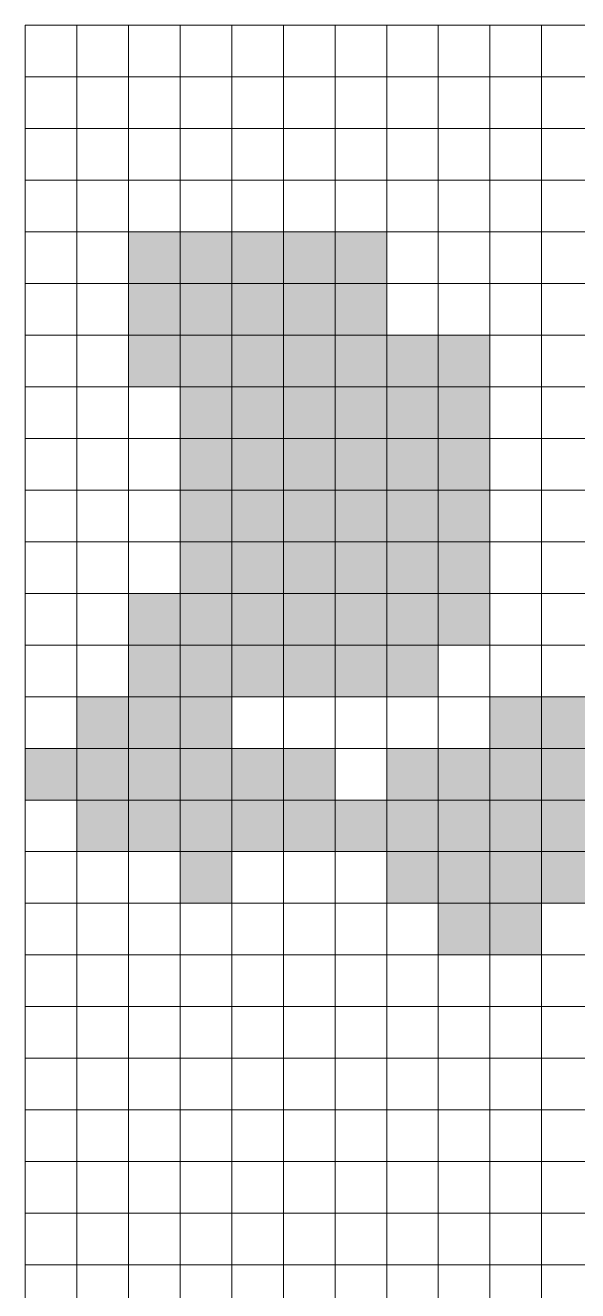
# Model space of a CAD drawing. Header units: millimetres. Extents: x 7481 to 272303, y 53290 to 107290.
# Drawn here: x 132039 to 142739, y 78790 to 103290 of the extents above; entities that cross this region are included whole.
import ezdxf

# ---------------------------------------------------------------- set-up
doc = ezdxf.new("R2010")
doc.units = ezdxf.units.MM
doc.layers.get('0').update_dxf_attribs({"lineweight": 0})
for name, color, linetype in [('l_square', 30, 'Continuous'), ('m_square', 40, 'Continuous'), ('o_building', 252, 'Continuous'), ('river', 140, 'Continuous')]:
    doc.layers.add(name, color=color, linetype=linetype)

msp = doc.modelspace()

# ---------------------------------------------------------------- hatches: boundary and pattern name
at = {"layer": 'l_square'}
h = msp.add_hatch(color=256, dxfattribs=at)
h.dxf.hatch_style = 1
h.paths.add_polyline_path([(135039, 91290), (134039, 91290), (134039, 90290), (135039, 90290)])
h = msp.add_hatch(color=256, dxfattribs=at)
h.dxf.hatch_style = 1
h.paths.add_polyline_path([(136039, 91290), (135039, 91290), (135039, 90290), (136039, 90290)])
h = msp.add_hatch(color=256, dxfattribs=at)
h.dxf.hatch_style = 1
h.paths.add_polyline_path([(135039, 90290), (135039, 89290), (136039, 89290), (136039, 90290)])
h = msp.add_hatch(color=256, dxfattribs=at)
h.dxf.hatch_style = 1
h.paths.add_polyline_path([(140039, 87290), (139039, 87290), (139039, 86290), (140039, 86290)])
h = msp.add_hatch(color=256, dxfattribs=at)
h.dxf.hatch_style = 1
h.paths.add_polyline_path([(141039, 87290), (140039, 87290), (140039, 86290), (141039, 86290)])
h = msp.add_hatch(color=256, dxfattribs=at)
h.dxf.hatch_style = 1
h.paths.add_polyline_path([(142039, 87290), (141039, 87290), (141039, 86290), (142039, 86290)])
h = msp.add_hatch(color=256, dxfattribs=at)
h.dxf.hatch_style = 1
h.paths.add_polyline_path([(143039, 87290), (142039, 87290), (142039, 86290), (143039, 86290)])
h = msp.add_hatch(color=256, dxfattribs=at)
h.dxf.hatch_style = 1
h.paths.add_polyline_path([(141039, 86290), (140039, 86290), (140039, 85290), (141039, 85290)])
h = msp.add_hatch(color=256, dxfattribs=at)
h.dxf.hatch_style = 1
h.paths.add_polyline_path([(142039, 86290), (141039, 86290), (141039, 85290), (142039, 85290)])
at = {"layer": 'm_square'}
h = msp.add_hatch(color=256, dxfattribs=at)
h.dxf.hatch_style = 1
h.paths.add_polyline_path([(140039, 89290), (139039, 89290), (139039, 88290), (140039, 88290)])
h = msp.add_hatch(color=256, dxfattribs=at)
h.dxf.hatch_style = 1
h.paths.add_polyline_path([(134039, 88290), (133039, 88290), (133039, 87290), (134039, 87290)])
h = msp.add_hatch(color=256, dxfattribs=at)
h.dxf.hatch_style = 1
h.paths.add_polyline_path([(136039, 87290), (135039, 87290), (135039, 86290), (136039, 86290)])
at = {"layer": 'o_building'}
h = msp.add_hatch(color=256, dxfattribs=at)
h.dxf.hatch_style = 1
h.paths.add_polyline_path([(135039, 99290), (134039, 99290), (134039, 98290), (135039, 98290)])
h = msp.add_hatch(color=256, dxfattribs=at)
h.dxf.hatch_style = 1
h.paths.add_polyline_path([(136039, 99290), (135039, 99290), (135039, 98290), (136039, 98290)])
h = msp.add_hatch(color=256, dxfattribs=at)
h.dxf.hatch_style = 1
h.paths.add_polyline_path([(137039, 99290), (136039, 99290), (136039, 98290), (137039, 98290)])
h = msp.add_hatch(color=256, dxfattribs=at)
h.dxf.hatch_style = 1
h.paths.add_polyline_path([(138039, 99290), (137039, 99290), (137039, 98290), (138039, 98290)])
h = msp.add_hatch(color=256, dxfattribs=at)
h.dxf.hatch_style = 1
h.paths.add_polyline_path([(139039, 99290), (138039, 99290), (138039, 98290), (139039, 98290)])
h = msp.add_hatch(color=256, dxfattribs=at)
h.dxf.hatch_style = 1
h.paths.add_polyline_path([(135039, 98290), (134039, 98290), (134039, 97290), (135039, 97290)])
h = msp.add_hatch(color=256, dxfattribs=at)
h.dxf.hatch_style = 1
h.paths.add_polyline_path([(136039, 98290), (135039, 98290), (135039, 97290), (136039, 97290)])
h = msp.add_hatch(color=256, dxfattribs=at)
h.dxf.hatch_style = 1
h.paths.add_polyline_path([(137039, 98290), (136039, 98290), (136039, 97290), (137039, 97290)])
h = msp.add_hatch(color=256, dxfattribs=at)
h.dxf.hatch_style = 1
h.paths.add_polyline_path([(138039, 98290), (137039, 98290), (137039, 97290), (138039, 97290)])
h = msp.add_hatch(color=256, dxfattribs=at)
h.dxf.hatch_style = 1
h.paths.add_polyline_path([(139039, 98290), (138039, 98290), (138039, 97290), (139039, 97290)])
h = msp.add_hatch(color=256, dxfattribs=at)
h.dxf.hatch_style = 1
h.paths.add_polyline_path([(135039, 97290), (134039, 97290), (134039, 96290), (135039, 96290)])
h = msp.add_hatch(color=256, dxfattribs=at)
h.dxf.hatch_style = 1
h.paths.add_polyline_path([(136039, 97290), (135039, 97290), (135039, 96290), (136039, 96290)])
h = msp.add_hatch(color=256, dxfattribs=at)
h.dxf.hatch_style = 1
h.paths.add_polyline_path([(137039, 97290), (136039, 97290), (136039, 96290), (137039, 96290)])
h = msp.add_hatch(color=256, dxfattribs=at)
h.dxf.hatch_style = 1
h.paths.add_polyline_path([(138039, 97290), (137039, 97290), (137039, 96290), (138039, 96290)])
h = msp.add_hatch(color=256, dxfattribs=at)
h.dxf.hatch_style = 1
h.paths.add_polyline_path([(139039, 97290), (138039, 97290), (138039, 96290), (139039, 96290)])
h = msp.add_hatch(color=256, dxfattribs=at)
h.dxf.hatch_style = 1
h.paths.add_polyline_path([(140039, 97290), (139039, 97290), (139039, 96290), (140039, 96290)])
h = msp.add_hatch(color=256, dxfattribs=at)
h.dxf.hatch_style = 1
h.paths.add_polyline_path([(141039, 97290), (140039, 97290), (140039, 96290), (141039, 96290)])
h = msp.add_hatch(color=256, dxfattribs=at)
h.dxf.hatch_style = 1
h.paths.add_polyline_path([(136039, 96290), (135039, 96290), (135039, 95290), (136039, 95290)])
h = msp.add_hatch(color=256, dxfattribs=at)
h.dxf.hatch_style = 1
h.paths.add_polyline_path([(137039, 96290), (136039, 96290), (136039, 95290), (137039, 95290)])
h = msp.add_hatch(color=256, dxfattribs=at)
h.dxf.hatch_style = 1
h.paths.add_polyline_path([(138039, 96290), (137039, 96290), (137039, 95290), (138039, 95290)])
h = msp.add_hatch(color=256, dxfattribs=at)
h.dxf.hatch_style = 1
h.paths.add_polyline_path([(139039, 96290), (138039, 96290), (138039, 95290), (139039, 95290)])
h = msp.add_hatch(color=256, dxfattribs=at)
h.dxf.hatch_style = 1
h.paths.add_polyline_path([(140039, 96290), (139039, 96290), (139039, 95290), (140039, 95290)])
h = msp.add_hatch(color=256, dxfattribs=at)
h.dxf.hatch_style = 1
h.paths.add_polyline_path([(141039, 96290), (140039, 96290), (140039, 95290), (141039, 95290)])
h = msp.add_hatch(color=256, dxfattribs=at)
h.dxf.hatch_style = 1
h.paths.add_polyline_path([(136039, 95290), (135039, 95290), (135039, 94290), (136039, 94290)])
h = msp.add_hatch(color=256, dxfattribs=at)
h.dxf.hatch_style = 1
h.paths.add_polyline_path([(137039, 95290), (136039, 95290), (136039, 94290), (137039, 94290)])
h = msp.add_hatch(color=256, dxfattribs=at)
h.dxf.hatch_style = 1
h.paths.add_polyline_path([(138039, 95290), (137039, 95290), (137039, 94290), (138039, 94290)])
h = msp.add_hatch(color=256, dxfattribs=at)
h.dxf.hatch_style = 1
h.paths.add_polyline_path([(139039, 95290), (138039, 95290), (138039, 94290), (139039, 94290)])
h = msp.add_hatch(color=256, dxfattribs=at)
h.dxf.hatch_style = 1
h.paths.add_polyline_path([(140039, 95290), (139039, 95290), (139039, 94290), (140039, 94290)])
h = msp.add_hatch(color=256, dxfattribs=at)
h.dxf.hatch_style = 1
h.paths.add_polyline_path([(141039, 95290), (140039, 95290), (140039, 94290), (141039, 94290)])
h = msp.add_hatch(color=256, dxfattribs=at)
h.dxf.hatch_style = 1
h.paths.add_polyline_path([(136039, 94290), (135039, 94290), (135039, 93290), (136039, 93290)])
h = msp.add_hatch(color=256, dxfattribs=at)
h.dxf.hatch_style = 1
h.paths.add_polyline_path([(137039, 94290), (136039, 94290), (136039, 93290), (137039, 93290)])
h = msp.add_hatch(color=256, dxfattribs=at)
h.dxf.hatch_style = 1
h.paths.add_polyline_path([(138039, 94290), (137039, 94290), (137039, 93290), (138039, 93290)])
h = msp.add_hatch(color=256, dxfattribs=at)
h.dxf.hatch_style = 1
h.paths.add_polyline_path([(139039, 94290), (138039, 94290), (138039, 93290), (139039, 93290)])
h = msp.add_hatch(color=256, dxfattribs=at)
h.dxf.hatch_style = 1
h.paths.add_polyline_path([(140039, 94290), (139039, 94290), (139039, 93290), (140039, 93290)])
h = msp.add_hatch(color=256, dxfattribs=at)
h.dxf.hatch_style = 1
h.paths.add_polyline_path([(141039, 94290), (140039, 94290), (140039, 93290), (141039, 93290)])
h = msp.add_hatch(color=256, dxfattribs=at)
h.dxf.hatch_style = 1
h.paths.add_polyline_path([(136039, 93290), (135039, 93290), (135039, 92290), (136039, 92290)])
h = msp.add_hatch(color=256, dxfattribs=at)
h.dxf.hatch_style = 1
h.paths.add_polyline_path([(137039, 93290), (136039, 93290), (136039, 92290), (137039, 92290)])
h = msp.add_hatch(color=256, dxfattribs=at)
h.dxf.hatch_style = 1
h.paths.add_polyline_path([(138039, 93290), (137039, 93290), (137039, 92290), (138039, 92290)])
h = msp.add_hatch(color=256, dxfattribs=at)
h.dxf.hatch_style = 1
h.paths.add_polyline_path([(139039, 93290), (138039, 93290), (138039, 92290), (139039, 92290)])
h = msp.add_hatch(color=256, dxfattribs=at)
h.dxf.hatch_style = 1
h.paths.add_polyline_path([(140039, 93290), (139039, 93290), (139039, 92290), (140039, 92290)])
h = msp.add_hatch(color=256, dxfattribs=at)
h.dxf.hatch_style = 1
h.paths.add_polyline_path([(141039, 93290), (140039, 93290), (140039, 92290), (141039, 92290)])
h = msp.add_hatch(color=256, dxfattribs=at)
h.dxf.hatch_style = 1
h.paths.add_polyline_path([(135039, 92290), (134039, 92290), (134039, 91290), (135039, 91290)])
h = msp.add_hatch(color=256, dxfattribs=at)
h.dxf.hatch_style = 1
h.paths.add_polyline_path([(136039, 92290), (135039, 92290), (135039, 91290), (136039, 91290)])
h = msp.add_hatch(color=256, dxfattribs=at)
h.dxf.hatch_style = 1
h.paths.add_polyline_path([(137039, 92290), (136039, 92290), (136039, 91290), (137039, 91290)])
h = msp.add_hatch(color=256, dxfattribs=at)
h.dxf.hatch_style = 1
h.paths.add_polyline_path([(138039, 92290), (137039, 92290), (137039, 91290), (138039, 91290)])
h = msp.add_hatch(color=256, dxfattribs=at)
h.dxf.hatch_style = 1
h.paths.add_polyline_path([(139039, 92290), (138039, 92290), (138039, 91290), (139039, 91290)])
h = msp.add_hatch(color=256, dxfattribs=at)
h.dxf.hatch_style = 1
h.paths.add_polyline_path([(140039, 92290), (139039, 92290), (139039, 91290), (140039, 91290)])
h = msp.add_hatch(color=256, dxfattribs=at)
h.dxf.hatch_style = 1
h.paths.add_polyline_path([(141039, 92290), (140039, 92290), (140039, 91290), (141039, 91290)])
h = msp.add_hatch(color=256, dxfattribs=at)
h.dxf.hatch_style = 1
h.paths.add_polyline_path([(137039, 91290), (136039, 91290), (136039, 90290), (137039, 90290)])
h = msp.add_hatch(color=256, dxfattribs=at)
h.dxf.hatch_style = 1
h.paths.add_polyline_path([(138039, 91290), (137039, 91290), (137039, 90290), (138039, 90290)])
h = msp.add_hatch(color=256, dxfattribs=at)
h.dxf.hatch_style = 1
h.paths.add_polyline_path([(139039, 91290), (138039, 91290), (138039, 90290), (139039, 90290)])
h = msp.add_hatch(color=256, dxfattribs=at)
h.dxf.hatch_style = 1
h.paths.add_polyline_path([(140039, 91290), (139039, 91290), (139039, 90290), (140039, 90290)])
at = {"layer": 'river'}
h = msp.add_hatch(color=256, dxfattribs=at)
h.dxf.hatch_style = 1
h.paths.add_polyline_path([(134039, 90290), (133039, 90290), (133039, 89290), (134039, 89290)])
h = msp.add_hatch(color=256, dxfattribs=at)
h.dxf.hatch_style = 1
h.paths.add_polyline_path([(134039, 90290), (133039, 90290), (133039, 89290), (134039, 89290)])
h = msp.add_hatch(color=256, dxfattribs=at)
h.dxf.hatch_style = 1
h.paths.add_polyline_path([(135039, 90290), (134039, 90290), (134039, 89290), (135039, 89290)])
h = msp.add_hatch(color=256, dxfattribs=at)
h.dxf.hatch_style = 1
h.paths.add_polyline_path([(142039, 90290), (141039, 90290), (141039, 89290), (142039, 89290)])
h = msp.add_hatch(color=256, dxfattribs=at)
h.dxf.hatch_style = 1
h.paths.add_polyline_path([(143039, 90290), (142039, 90290), (142039, 89290), (143039, 89290)])
h = msp.add_hatch(color=256, dxfattribs=at)
h.dxf.hatch_style = 1
h.paths.add_polyline_path([(133039, 89290), (132039, 89290), (132039, 88290), (133039, 88290)])
h = msp.add_hatch(color=256, dxfattribs=at)
h.dxf.hatch_style = 1
h.paths.add_polyline_path([(134039, 89290), (133039, 89290), (133039, 88290), (134039, 88290)])
h = msp.add_hatch(color=256, dxfattribs=at)
h.dxf.hatch_style = 1
h.paths.add_polyline_path([(135039, 89290), (134039, 89290), (134039, 88290), (135039, 88290)])
h = msp.add_hatch(color=256, dxfattribs=at)
h.dxf.hatch_style = 1
h.paths.add_polyline_path([(136039, 89290), (135039, 89290), (135039, 88290), (136039, 88290)])
h = msp.add_hatch(color=256, dxfattribs=at)
h.dxf.hatch_style = 1
h.paths.add_polyline_path([(137039, 89290), (136039, 89290), (136039, 88290), (137039, 88290)])
h = msp.add_hatch(color=256, dxfattribs=at)
h.dxf.hatch_style = 1
h.paths.add_polyline_path([(138039, 89290), (137039, 89290), (137039, 88290), (138039, 88290)])
h = msp.add_hatch(color=256, dxfattribs=at)
h.dxf.hatch_style = 1
h.paths.add_polyline_path([(141039, 89290), (140039, 89290), (140039, 88290), (141039, 88290)])
h = msp.add_hatch(color=256, dxfattribs=at)
h.dxf.hatch_style = 1
h.paths.add_polyline_path([(142039, 89290), (141039, 89290), (141039, 88290), (142039, 88290)])
h = msp.add_hatch(color=256, dxfattribs=at)
h.dxf.hatch_style = 1
h.paths.add_polyline_path([(143039, 89290), (142039, 89290), (142039, 88290), (143039, 88290)])
h = msp.add_hatch(color=256, dxfattribs=at)
h.dxf.hatch_style = 1
h.paths.add_polyline_path([(135039, 88290), (134039, 88290), (134039, 87290), (135039, 87290)])
h = msp.add_hatch(color=256, dxfattribs=at)
h.dxf.hatch_style = 1
h.paths.add_polyline_path([(136039, 88290), (135039, 88290), (135039, 87290), (136039, 87290)])
h = msp.add_hatch(color=256, dxfattribs=at)
h.dxf.hatch_style = 1
h.paths.add_polyline_path([(137039, 88290), (136039, 88290), (136039, 87290), (137039, 87290)])
h = msp.add_hatch(color=256, dxfattribs=at)
h.dxf.hatch_style = 1
h.paths.add_polyline_path([(138039, 88290), (137039, 88290), (137039, 87290), (138039, 87290)])
h = msp.add_hatch(color=256, dxfattribs=at)
h.dxf.hatch_style = 1
h.paths.add_polyline_path([(139039, 88290), (138039, 88290), (138039, 87290), (139039, 87290)])
h = msp.add_hatch(color=256, dxfattribs=at)
h.dxf.hatch_style = 1
h.paths.add_polyline_path([(140039, 88290), (139039, 88290), (139039, 87290), (140039, 87290)])
h = msp.add_hatch(color=256, dxfattribs=at)
h.dxf.hatch_style = 1
h.paths.add_polyline_path([(141039, 88290), (140039, 88290), (140039, 87290), (141039, 87290)])
h = msp.add_hatch(color=256, dxfattribs=at)
h.dxf.hatch_style = 1
h.paths.add_polyline_path([(142039, 88290), (141039, 88290), (141039, 87290), (142039, 87290)])
h = msp.add_hatch(color=256, dxfattribs=at)
h.dxf.hatch_style = 1
h.paths.add_polyline_path([(143039, 88290), (142039, 88290), (142039, 87290), (143039, 87290)])

# ---------------------------------------------------------------- linework, layer by layer
for points in [[(132039, 102290), (133039, 102290), (133039, 103290), (132039, 103290)], [(133039, 102290), (134039, 102290), (134039, 103290), (133039, 103290)], [(134039, 102290), (135039, 102290), (135039, 103290), (134039, 103290)], [(135039, 102290), (136039, 102290), (136039, 103290), (135039, 103290)], [(136039, 102290), (137039, 102290), (137039, 103290), (136039, 103290)], [(137039, 102290), (138039, 102290), (138039, 103290), (137039, 103290)], [(138039, 102290), (139039, 102290), (139039, 103290), (138039, 103290)], [(139039, 102290), (140039, 102290), (140039, 103290), (139039, 103290)], [(140039, 102290), (141039, 102290), (141039, 103290), (140039, 103290)], [(141039, 102290), (142039, 102290), (142039, 103290), (141039, 103290)], [(142039, 102290), (143039, 102290), (143039, 103290), (142039, 103290)], [(132039, 101290), (133039, 101290), (133039, 102290), (132039, 102290)], [(133039, 101290), (134039, 101290), (134039, 102290), (133039, 102290)], [(134039, 101290), (135039, 101290), (135039, 102290), (134039, 102290)], [(135039, 101290), (136039, 101290), (136039, 102290), (135039, 102290)], [(136039, 101290), (137039, 101290), (137039, 102290), (136039, 102290)], [(137039, 101290), (138039, 101290), (138039, 102290), (137039, 102290)], [(138039, 101290), (139039, 101290), (139039, 102290), (138039, 102290)], [(139039, 101290), (140039, 101290), (140039, 102290), (139039, 102290)], [(140039, 101290), (141039, 101290), (141039, 102290), (140039, 102290)], [(141039, 101290), (142039, 101290), (142039, 102290), (141039, 102290)], [(142039, 101290), (143039, 101290), (143039, 102290), (142039, 102290)], [(132039, 100290), (133039, 100290), (133039, 101290), (132039, 101290)], [(133039, 100290), (134039, 100290), (134039, 101290), (133039, 101290)], [(134039, 100290), (135039, 100290), (135039, 101290), (134039, 101290)], [(135039, 100290), (136039, 100290), (136039, 101290), (135039, 101290)], [(136039, 100290), (137039, 100290), (137039, 101290), (136039, 101290)], [(137039, 100290), (138039, 100290), (138039, 101290), (137039, 101290)], [(138039, 100290), (139039, 100290), (139039, 101290), (138039, 101290)], [(139039, 100290), (140039, 100290), (140039, 101290), (139039, 101290)], [(140039, 100290), (141039, 100290), (141039, 101290), (140039, 101290)], [(141039, 100290), (142039, 100290), (142039, 101290), (141039, 101290)], [(142039, 100290), (143039, 100290), (143039, 101290), (142039, 101290)], [(132039, 99290), (133039, 99290), (133039, 100290), (132039, 100290)], [(133039, 99290), (134039, 99290), (134039, 100290), (133039, 100290)], [(134039, 99290), (135039, 99290), (135039, 100290), (134039, 100290)], [(135039, 99290), (136039, 99290), (136039, 100290), (135039, 100290)], [(136039, 99290), (137039, 99290), (137039, 100290), (136039, 100290)], [(137039, 99290), (138039, 99290), (138039, 100290), (137039, 100290)], [(138039, 99290), (139039, 99290), (139039, 100290), (138039, 100290)], [(139039, 99290), (140039, 99290), (140039, 100290), (139039, 100290)], [(140039, 99290), (141039, 99290), (141039, 100290), (140039, 100290)], [(141039, 99290), (142039, 99290), (142039, 100290), (141039, 100290)], [(142039, 99290), (143039, 99290), (143039, 100290), (142039, 100290)], [(132039, 98290), (133039, 98290), (133039, 99290), (132039, 99290)], [(133039, 98290), (134039, 98290), (134039, 99290), (133039, 99290)], [(134039, 98290), (135039, 98290), (135039, 99290), (134039, 99290)], [(135039, 98290), (136039, 98290), (136039, 99290), (135039, 99290)], [(136039, 98290), (137039, 98290), (137039, 99290), (136039, 99290)], [(137039, 98290), (138039, 98290), (138039, 99290), (137039, 99290)], [(138039, 98290), (139039, 98290), (139039, 99290), (138039, 99290)], [(139039, 98290), (140039, 98290), (140039, 99290), (139039, 99290)], [(140039, 98290), (141039, 98290), (141039, 99290), (140039, 99290)], [(141039, 98290), (142039, 98290), (142039, 99290), (141039, 99290)], [(142039, 98290), (143039, 98290), (143039, 99290), (142039, 99290)], [(132039, 97290), (133039, 97290), (133039, 98290), (132039, 98290)], [(133039, 97290), (134039, 97290), (134039, 98290), (133039, 98290)], [(134039, 97290), (135039, 97290), (135039, 98290), (134039, 98290)], [(135039, 97290), (136039, 97290), (136039, 98290), (135039, 98290)], [(136039, 97290), (137039, 97290), (137039, 98290), (136039, 98290)], [(137039, 97290), (138039, 97290), (138039, 98290), (137039, 98290)], [(138039, 97290), (139039, 97290), (139039, 98290), (138039, 98290)], [(139039, 97290), (140039, 97290), (140039, 98290), (139039, 98290)], [(140039, 97290), (141039, 97290), (141039, 98290), (140039, 98290)], [(141039, 97290), (142039, 97290), (142039, 98290), (141039, 98290)], [(142039, 97290), (143039, 97290), (143039, 98290), (142039, 98290)], [(132039, 96290), (133039, 96290), (133039, 97290), (132039, 97290)], [(133039, 96290), (134039, 96290), (134039, 97290), (133039, 97290)], [(134039, 96290), (135039, 96290), (135039, 97290), (134039, 97290)], [(135039, 96290), (136039, 96290), (136039, 97290), (135039, 97290)], [(136039, 96290), (137039, 96290), (137039, 97290), (136039, 97290)], [(137039, 96290), (138039, 96290), (138039, 97290), (137039, 97290)], [(138039, 96290), (139039, 96290), (139039, 97290), (138039, 97290)], [(139039, 96290), (140039, 96290), (140039, 97290), (139039, 97290)], [(140039, 96290), (141039, 96290), (141039, 97290), (140039, 97290)], [(141039, 96290), (142039, 96290), (142039, 97290), (141039, 97290)], [(142039, 96290), (143039, 96290), (143039, 97290), (142039, 97290)], [(132039, 95290), (133039, 95290), (133039, 96290), (132039, 96290)], [(133039, 95290), (134039, 95290), (134039, 96290), (133039, 96290)], [(134039, 95290), (135039, 95290), (135039, 96290), (134039, 96290)], [(135039, 95290), (136039, 95290), (136039, 96290), (135039, 96290)], [(136039, 95290), (137039, 95290), (137039, 96290), (136039, 96290)], [(137039, 95290), (138039, 95290), (138039, 96290), (137039, 96290)], [(138039, 95290), (139039, 95290), (139039, 96290), (138039, 96290)], [(139039, 95290), (140039, 95290), (140039, 96290), (139039, 96290)], [(140039, 95290), (141039, 95290), (141039, 96290), (140039, 96290)], [(141039, 95290), (142039, 95290), (142039, 96290), (141039, 96290)], [(142039, 95290), (143039, 95290), (143039, 96290), (142039, 96290)], [(132039, 94290), (133039, 94290), (133039, 95290), (132039, 95290)], [(133039, 94290), (134039, 94290), (134039, 95290), (133039, 95290)], [(134039, 94290), (135039, 94290), (135039, 95290), (134039, 95290)], [(135039, 94290), (136039, 94290), (136039, 95290), (135039, 95290)], [(136039, 94290), (137039, 94290), (137039, 95290), (136039, 95290)], [(137039, 94290), (138039, 94290), (138039, 95290), (137039, 95290)], [(138039, 94290), (139039, 94290), (139039, 95290), (138039, 95290)], [(139039, 94290), (140039, 94290), (140039, 95290), (139039, 95290)], [(140039, 94290), (141039, 94290), (141039, 95290), (140039, 95290)], [(141039, 94290), (142039, 94290), (142039, 95290), (141039, 95290)], [(142039, 94290), (143039, 94290), (143039, 95290), (142039, 95290)], [(132039, 93290), (133039, 93290), (133039, 94290), (132039, 94290)], [(133039, 93290), (134039, 93290), (134039, 94290), (133039, 94290)], [(134039, 93290), (135039, 93290), (135039, 94290), (134039, 94290)], [(135039, 93290), (136039, 93290), (136039, 94290), (135039, 94290)], [(136039, 93290), (137039, 93290), (137039, 94290), (136039, 94290)], [(137039, 93290), (138039, 93290), (138039, 94290), (137039, 94290)], [(138039, 93290), (139039, 93290), (139039, 94290), (138039, 94290)], [(139039, 93290), (140039, 93290), (140039, 94290), (139039, 94290)], [(140039, 93290), (141039, 93290), (141039, 94290), (140039, 94290)], [(141039, 93290), (142039, 93290), (142039, 94290), (141039, 94290)], [(142039, 93290), (143039, 93290), (143039, 94290), (142039, 94290)], [(132039, 92290), (133039, 92290), (133039, 93290), (132039, 93290)], [(133039, 92290), (134039, 92290), (134039, 93290), (133039, 93290)], [(134039, 92290), (135039, 92290), (135039, 93290), (134039, 93290)], [(135039, 92290), (136039, 92290), (136039, 93290), (135039, 93290)], [(136039, 92290), (137039, 92290), (137039, 93290), (136039, 93290)], [(137039, 92290), (138039, 92290), (138039, 93290), (137039, 93290)], [(138039, 92290), (139039, 92290), (139039, 93290), (138039, 93290)], [(139039, 92290), (140039, 92290), (140039, 93290), (139039, 93290)], [(140039, 92290), (141039, 92290), (141039, 93290), (140039, 93290)], [(141039, 92290), (142039, 92290), (142039, 93290), (141039, 93290)], [(142039, 92290), (143039, 92290), (143039, 93290), (142039, 93290)], [(132039, 91290), (133039, 91290), (133039, 92290), (132039, 92290)], [(133039, 91290), (134039, 91290), (134039, 92290), (133039, 92290)], [(134039, 91290), (135039, 91290), (135039, 92290), (134039, 92290)], [(135039, 91290), (136039, 91290), (136039, 92290), (135039, 92290)], [(136039, 91290), (137039, 91290), (137039, 92290), (136039, 92290)], [(137039, 91290), (138039, 91290), (138039, 92290), (137039, 92290)], [(138039, 91290), (139039, 91290), (139039, 92290), (138039, 92290)], [(139039, 91290), (140039, 91290), (140039, 92290), (139039, 92290)], [(140039, 91290), (141039, 91290), (141039, 92290), (140039, 92290)], [(141039, 91290), (142039, 91290), (142039, 92290), (141039, 92290)], [(142039, 91290), (143039, 91290), (143039, 92290), (142039, 92290)], [(132039, 90290), (133039, 90290), (133039, 91290), (132039, 91290)], [(133039, 90290), (134039, 90290), (134039, 91290), (133039, 91290)], [(134039, 90290), (135039, 90290), (135039, 91290), (134039, 91290)], [(135039, 90290), (136039, 90290), (136039, 91290), (135039, 91290)], [(136039, 90290), (137039, 90290), (137039, 91290), (136039, 91290)], [(137039, 90290), (138039, 90290), (138039, 91290), (137039, 91290)], [(138039, 90290), (139039, 90290), (139039, 91290), (138039, 91290)], [(139039, 90290), (140039, 90290), (140039, 91290), (139039, 91290)], [(140039, 90290), (141039, 90290), (141039, 91290), (140039, 91290)], [(141039, 90290), (142039, 90290), (142039, 91290), (141039, 91290)], [(142039, 90290), (143039, 90290), (143039, 91290), (142039, 91290)], [(132039, 89290), (133039, 89290), (133039, 90290), (132039, 90290)], [(133039, 89290), (134039, 89290), (134039, 90290), (133039, 90290)], [(134039, 89290), (135039, 89290), (135039, 90290), (134039, 90290)], [(135039, 89290), (136039, 89290), (136039, 90290), (135039, 90290)], [(136039, 89290), (137039, 89290), (137039, 90290), (136039, 90290)], [(137039, 89290), (138039, 89290), (138039, 90290), (137039, 90290)], [(138039, 89290), (139039, 89290), (139039, 90290), (138039, 90290)], [(139039, 89290), (140039, 89290), (140039, 90290), (139039, 90290)], [(140039, 89290), (141039, 89290), (141039, 90290), (140039, 90290)], [(141039, 89290), (142039, 89290), (142039, 90290), (141039, 90290)], [(142039, 89290), (143039, 89290), (143039, 90290), (142039, 90290)], [(132039, 88290), (133039, 88290), (133039, 89290), (132039, 89290)], [(133039, 88290), (134039, 88290), (134039, 89290), (133039, 89290)], [(134039, 88290), (135039, 88290), (135039, 89290), (134039, 89290)], [(135039, 88290), (136039, 88290), (136039, 89290), (135039, 89290)], [(136039, 88290), (137039, 88290), (137039, 89290), (136039, 89290)], [(137039, 88290), (138039, 88290), (138039, 89290), (137039, 89290)], [(138039, 88290), (139039, 88290), (139039, 89290), (138039, 89290)], [(139039, 88290), (140039, 88290), (140039, 89290), (139039, 89290)], [(140039, 88290), (141039, 88290), (141039, 89290), (140039, 89290)], [(141039, 88290), (142039, 88290), (142039, 89290), (141039, 89290)], [(142039, 88290), (143039, 88290), (143039, 89290), (142039, 89290)], [(132039, 87290), (133039, 87290), (133039, 88290), (132039, 88290)], [(133039, 87290), (134039, 87290), (134039, 88290), (133039, 88290)], [(134039, 87290), (135039, 87290), (135039, 88290), (134039, 88290)], [(135039, 87290), (136039, 87290), (136039, 88290), (135039, 88290)], [(136039, 87290), (137039, 87290), (137039, 88290), (136039, 88290)], [(137039, 87290), (138039, 87290), (138039, 88290), (137039, 88290)], [(138039, 87290), (139039, 87290), (139039, 88290), (138039, 88290)], [(139039, 87290), (140039, 87290), (140039, 88290), (139039, 88290)], [(140039, 87290), (141039, 87290), (141039, 88290), (140039, 88290)], [(141039, 87290), (142039, 87290), (142039, 88290), (141039, 88290)], [(142039, 87290), (143039, 87290), (143039, 88290), (142039, 88290)], [(132039, 86290), (133039, 86290), (133039, 87290), (132039, 87290)], [(133039, 86290), (134039, 86290), (134039, 87290), (133039, 87290)], [(134039, 86290), (135039, 86290), (135039, 87290), (134039, 87290)], [(135039, 86290), (136039, 86290), (136039, 87290), (135039, 87290)], [(136039, 86290), (137039, 86290), (137039, 87290), (136039, 87290)], [(137039, 86290), (138039, 86290), (138039, 87290), (137039, 87290)], [(138039, 86290), (139039, 86290), (139039, 87290), (138039, 87290)], [(139039, 86290), (140039, 86290), (140039, 87290), (139039, 87290)], [(140039, 86290), (141039, 86290), (141039, 87290), (140039, 87290)], [(141039, 86290), (142039, 86290), (142039, 87290), (141039, 87290)], [(142039, 86290), (143039, 86290), (143039, 87290), (142039, 87290)], [(132039, 85290), (133039, 85290), (133039, 86290), (132039, 86290)], [(133039, 85290), (134039, 85290), (134039, 86290), (133039, 86290)], [(134039, 85290), (135039, 85290), (135039, 86290), (134039, 86290)], [(135039, 85290), (136039, 85290), (136039, 86290), (135039, 86290)], [(136039, 85290), (137039, 85290), (137039, 86290), (136039, 86290)], [(137039, 85290), (138039, 85290), (138039, 86290), (137039, 86290)], [(138039, 85290), (139039, 85290), (139039, 86290), (138039, 86290)], [(139039, 85290), (140039, 85290), (140039, 86290), (139039, 86290)], [(140039, 85290), (141039, 85290), (141039, 86290), (140039, 86290)], [(141039, 85290), (142039, 85290), (142039, 86290), (141039, 86290)], [(142039, 85290), (143039, 85290), (143039, 86290), (142039, 86290)], [(132039, 84290), (133039, 84290), (133039, 85290), (132039, 85290)], [(133039, 84290), (134039, 84290), (134039, 85290), (133039, 85290)], [(134039, 84290), (135039, 84290), (135039, 85290), (134039, 85290)], [(135039, 84290), (136039, 84290), (136039, 85290), (135039, 85290)], [(136039, 84290), (137039, 84290), (137039, 85290), (136039, 85290)], [(137039, 84290), (138039, 84290), (138039, 85290), (137039, 85290)], [(138039, 84290), (139039, 84290), (139039, 85290), (138039, 85290)], [(139039, 84290), (140039, 84290), (140039, 85290), (139039, 85290)], [(140039, 84290), (141039, 84290), (141039, 85290), (140039, 85290)], [(141039, 84290), (142039, 84290), (142039, 85290), (141039, 85290)], [(142039, 84290), (143039, 84290), (143039, 85290), (142039, 85290)], [(132039, 83290), (133039, 83290), (133039, 84290), (132039, 84290)], [(133039, 83290), (134039, 83290), (134039, 84290), (133039, 84290)], [(134039, 83290), (135039, 83290), (135039, 84290), (134039, 84290)], [(135039, 83290), (136039, 83290), (136039, 84290), (135039, 84290)], [(136039, 83290), (137039, 83290), (137039, 84290), (136039, 84290)], [(137039, 83290), (138039, 83290), (138039, 84290), (137039, 84290)], [(138039, 83290), (139039, 83290), (139039, 84290), (138039, 84290)], [(139039, 83290), (140039, 83290), (140039, 84290), (139039, 84290)], [(140039, 83290), (141039, 83290), (141039, 84290), (140039, 84290)], [(141039, 83290), (142039, 83290), (142039, 84290), (141039, 84290)], [(142039, 83290), (143039, 83290), (143039, 84290), (142039, 84290)], [(132039, 82290), (133039, 82290), (133039, 83290), (132039, 83290)], [(133039, 82290), (134039, 82290), (134039, 83290), (133039, 83290)], [(134039, 82290), (135039, 82290), (135039, 83290), (134039, 83290)], [(135039, 82290), (136039, 82290), (136039, 83290), (135039, 83290)], [(136039, 82290), (137039, 82290), (137039, 83290), (136039, 83290)], [(137039, 82290), (138039, 82290), (138039, 83290), (137039, 83290)], [(138039, 82290), (139039, 82290), (139039, 83290), (138039, 83290)], [(139039, 82290), (140039, 82290), (140039, 83290), (139039, 83290)], [(140039, 82290), (141039, 82290), (141039, 83290), (140039, 83290)], [(141039, 82290), (142039, 82290), (142039, 83290), (141039, 83290)], [(142039, 82290), (143039, 82290), (143039, 83290), (142039, 83290)], [(132039, 81290), (133039, 81290), (133039, 82290), (132039, 82290)], [(133039, 81290), (134039, 81290), (134039, 82290), (133039, 82290)], [(134039, 81290), (135039, 81290), (135039, 82290), (134039, 82290)], [(135039, 81290), (136039, 81290), (136039, 82290), (135039, 82290)], [(136039, 81290), (137039, 81290), (137039, 82290), (136039, 82290)], [(137039, 81290), (138039, 81290), (138039, 82290), (137039, 82290)], [(138039, 81290), (139039, 81290), (139039, 82290), (138039, 82290)], [(139039, 81290), (140039, 81290), (140039, 82290), (139039, 82290)], [(140039, 81290), (141039, 81290), (141039, 82290), (140039, 82290)], [(141039, 81290), (142039, 81290), (142039, 82290), (141039, 82290)], [(142039, 81290), (143039, 81290), (143039, 82290), (142039, 82290)], [(132039, 80290), (133039, 80290), (133039, 81290), (132039, 81290)], [(133039, 80290), (134039, 80290), (134039, 81290), (133039, 81290)], [(134039, 80290), (135039, 80290), (135039, 81290), (134039, 81290)], [(135039, 80290), (136039, 80290), (136039, 81290), (135039, 81290)], [(136039, 80290), (137039, 80290), (137039, 81290), (136039, 81290)], [(137039, 80290), (138039, 80290), (138039, 81290), (137039, 81290)], [(138039, 80290), (139039, 80290), (139039, 81290), (138039, 81290)], [(139039, 80290), (140039, 80290), (140039, 81290), (139039, 81290)], [(140039, 80290), (141039, 80290), (141039, 81290), (140039, 81290)], [(141039, 80290), (142039, 80290), (142039, 81290), (141039, 81290)], [(142039, 80290), (143039, 80290), (143039, 81290), (142039, 81290)], [(132039, 79290), (133039, 79290), (133039, 80290), (132039, 80290)], [(133039, 79290), (134039, 79290), (134039, 80290), (133039, 80290)], [(134039, 79290), (135039, 79290), (135039, 80290), (134039, 80290)], [(135039, 79290), (136039, 79290), (136039, 80290), (135039, 80290)], [(136039, 79290), (137039, 79290), (137039, 80290), (136039, 80290)], [(137039, 79290), (138039, 79290), (138039, 80290), (137039, 80290)], [(138039, 79290), (139039, 79290), (139039, 80290), (138039, 80290)], [(139039, 79290), (140039, 79290), (140039, 80290), (139039, 80290)], [(140039, 79290), (141039, 79290), (141039, 80290), (140039, 80290)], [(141039, 79290), (142039, 79290), (142039, 80290), (141039, 80290)], [(142039, 79290), (143039, 79290), (143039, 80290), (142039, 80290)], [(132039, 78290), (133039, 78290), (133039, 79290), (132039, 79290)], [(133039, 78290), (134039, 78290), (134039, 79290), (133039, 79290)], [(134039, 78290), (135039, 78290), (135039, 79290), (134039, 79290)], [(135039, 78290), (136039, 78290), (136039, 79290), (135039, 79290)], [(136039, 78290), (137039, 78290), (137039, 79290), (136039, 79290)], [(137039, 78290), (138039, 78290), (138039, 79290), (137039, 79290)], [(138039, 78290), (139039, 78290), (139039, 79290), (138039, 79290)], [(139039, 78290), (140039, 78290), (140039, 79290), (139039, 79290)], [(140039, 78290), (141039, 78290), (141039, 79290), (140039, 79290)], [(141039, 78290), (142039, 78290), (142039, 79290), (141039, 79290)], [(142039, 78290), (143039, 78290), (143039, 79290), (142039, 79290)]]:
    msp.add_lwpolyline(points, close=True)

doc.saveas('drawing.dxf')
